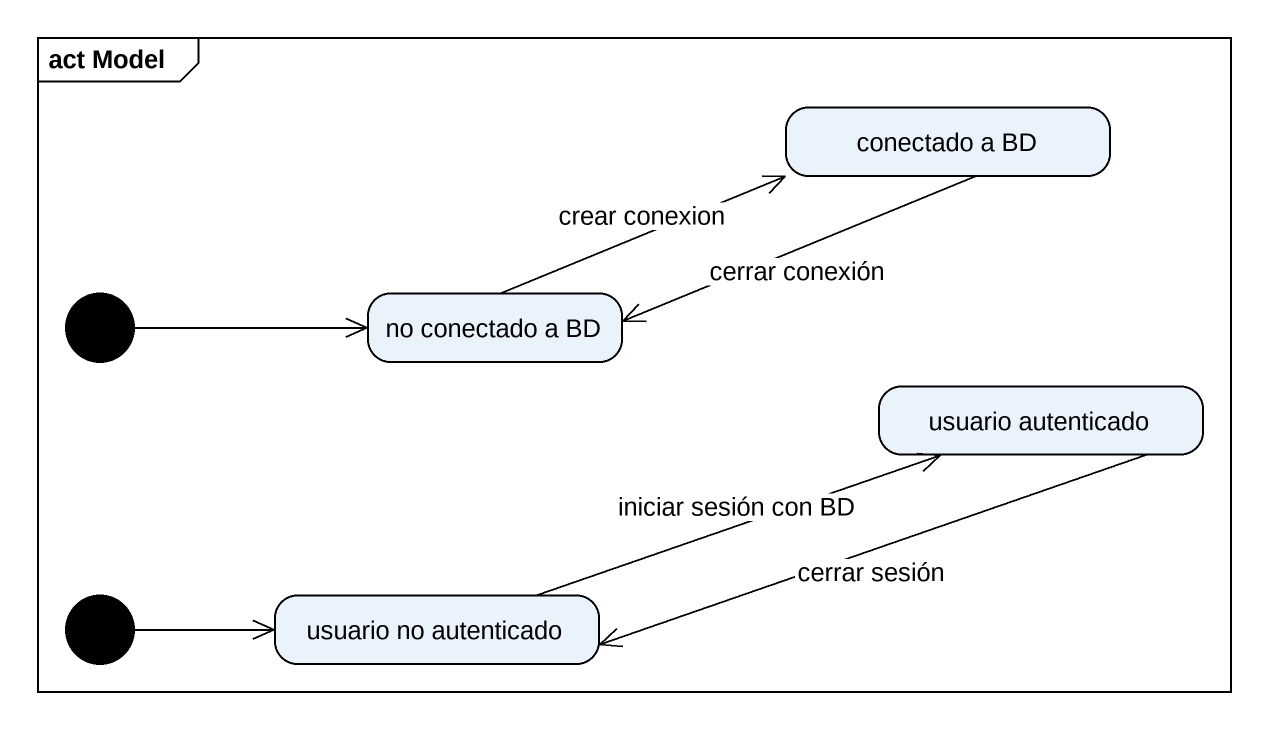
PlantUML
@startuml
mainframe act Model
hide empty description
state "conectado a BD" as conectado_a_BD
state initial1 <<start>>
state "no conectado a BD" as no_conectado_a_BD
state "usuario autenticado" as usuario_autenticado
state initial2 <<start>>
state "usuario no autenticado" as usuario_no_autenticado
conectado_a_BD -left-> no_conectado_a_BD : cerrar conexión
initial1 -right-> no_conectado_a_BD
no_conectado_a_BD -right-> conectado_a_BD : crear conexion
usuario_autenticado -left-> usuario_no_autenticado : cerrar sesión
initial2 -right-> usuario_no_autenticado
usuario_no_autenticado -right-> usuario_autenticado : iniciar sesión con BD
@enduml
